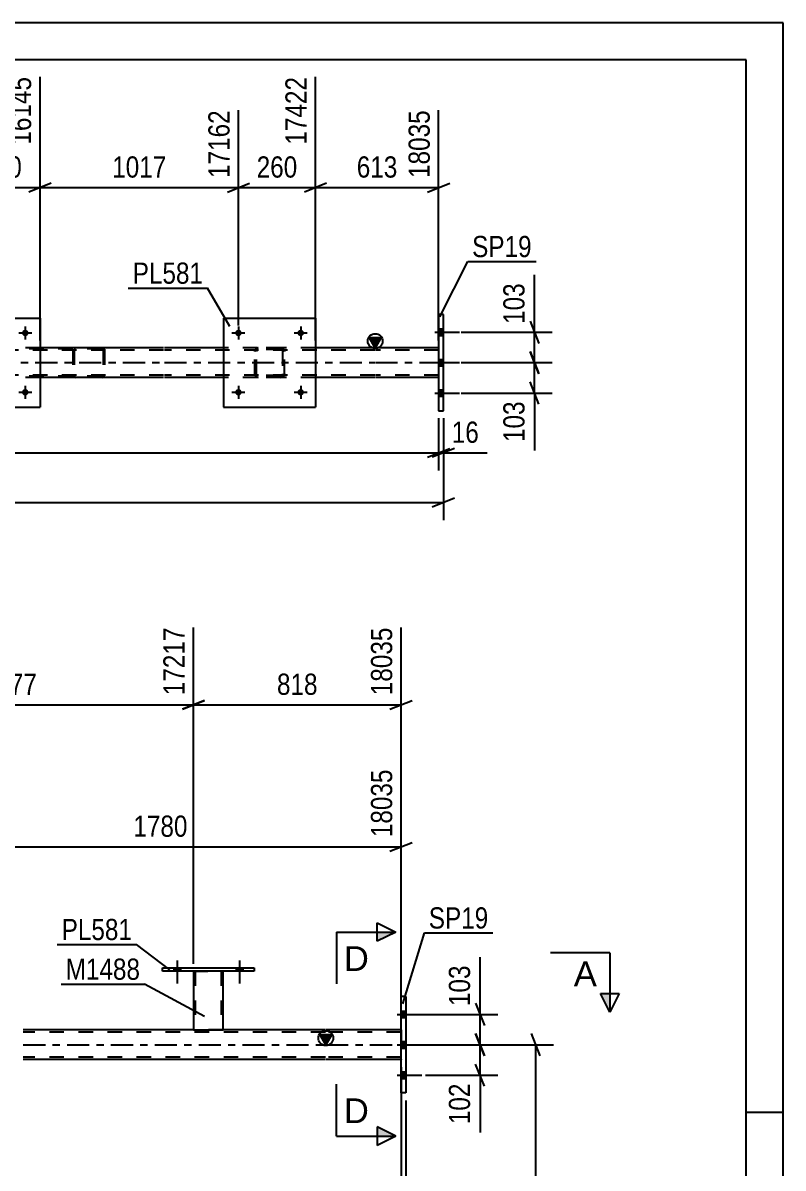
# Model space of a CAD drawing. Header units: millimetres. Extents: x 0 to 841, y 0 to 594.
# Drawn here: x 738.4 to 841, y 439.5 to 594 of the extents above; entities that cross this region are included whole.
import ezdxf

# ---------------------------------------------------------------- set-up
doc = ezdxf.new("R2010")
doc.units = ezdxf.units.MM
doc.linetypes.add('DXK_LINE_DOT2', pattern=[3.9198, 1.9599, -1.9599])
doc.linetypes.add('DXK_LINE_DOT3', pattern=[5.9187, 2.979, -0.9799, 0.9799, -0.9799])
doc.styles.add('Arial', font='ARIAL.TTF', dxfattribs={"height": 0.2})
doc.styles.add('Arial Narrow', font='ARIALN.TTF', dxfattribs={"height": 0.2})

# ---------------------------------------------------------------- blocks, each defined once
blk = doc.blocks.new('Unknown-814553119-1135')
at = {"color": 5, "linetype": 'Continuous'}
for p, q in [((841, 594), (0, 594)), ((841, 0), (841, 594)), ((836, 589), (5, 589)), ((836, 5), (836, 589)), ((841, 447), (836, 447))]:
    blk.add_line(p, q, dxfattribs=at)
blk = doc.blocks.new('Part-814553119-2887 - 2837')
at = {"linetype": 'Continuous'}
blk.add_hatch(color=2, dxfattribs=at).paths.add_polyline_path([(785.95, 550.17), (785.15, 551.57), (786.75, 551.57)])
at = {"color": 2, "linetype": 'Continuous'}
for p, q in [((785.95, 550.17), (785.15, 551.57)), ((785.15, 551.57), (786.75, 551.57)), ((786.75, 551.57), (785.95, 550.17)), ((757.39, 550.17), (740.71, 550.17)), ((765.49, 550.17), (757.49, 550.17)), ((785.89, 550.17), (777.89, 550.17)), ((794.51, 550.17), (785.99, 550.17)), ((757.39, 546.17), (740.71, 546.17)), ((765.49, 546.17), (757.49, 546.17)), ((785.89, 546.17), (777.89, 546.17)), ((794.51, 546.17), (785.99, 546.17))]:
    blk.add_line(p, q, dxfattribs=at)
at = {"color": 7, "linetype": 'DXK_LINE_DOT2'}
for p, q in [((740.71, 550.17), (728.31, 550.17)), ((777.89, 550.17), (765.49, 550.17)), ((794.51, 550.17), (794.51, 546.17)), ((757.39, 549.85), (94.93, 549.85)), ((785.89, 549.85), (757.49, 549.85)), ((794.51, 549.85), (785.99, 549.85)), ((757.39, 546.49), (94.93, 546.49)), ((740.71, 546.17), (728.31, 546.17)), ((785.89, 546.49), (757.49, 546.49)), ((777.89, 546.17), (765.49, 546.17)), ((794.51, 546.49), (785.99, 546.49))]:
    blk.add_line(p, q, dxfattribs=at)
at = {"color": 7, "linetype": 'DXK_LINE_DOT3'}
for p, q in [((94.93, 548.17), (757.39, 548.17)), ((757.49, 548.17), (785.89, 548.17)), ((785.99, 548.17), (794.51, 548.17))]:
    blk.add_line(p, q, dxfattribs=at)
at = {"color": 2, "linetype": 'Continuous'}
blk.add_circle((785.95, 551.07), 1, dxfattribs=at)
blk = doc.blocks.new('Bolt-814553119-2890 - 2837')
at = {"linetype": 'Continuous'}
for points in [[(795.15, 551.83), (795.15, 552.71), (794.51, 552.71), (794.51, 551.83)], [(795.15, 551.83), (795.15, 552.71), (794.51, 552.71), (794.51, 551.83)], [(795.15, 551.83), (795.15, 552.71), (794.51, 552.71), (794.51, 551.83)], [(795.15, 547.73), (795.15, 548.61), (794.51, 548.61), (794.51, 547.73)], [(795.15, 547.73), (795.15, 548.61), (794.51, 548.61), (794.51, 547.73)], [(795.15, 543.63), (795.15, 544.51), (794.51, 544.51), (794.51, 543.63)], [(795.15, 543.63), (795.15, 544.51), (794.51, 544.51), (794.51, 543.63)], [(795.15, 543.63), (795.15, 544.51), (794.51, 544.51), (794.51, 543.63)]]:
    blk.add_hatch(color=1, dxfattribs=at).paths.add_polyline_path(points)
at = {"color": 1, "linetype": 'Continuous'}
for p, q in [((793.99, 552.27), (797.31, 552.27)), ((793.99, 552.27), (797.31, 552.27)), ((793.99, 552.27), (797.31, 552.27)), ((794.51, 552.71), (795.15, 552.71)), ((794.51, 552.71), (795.15, 552.71)), ((794.51, 552.71), (795.15, 552.71)), ((794.51, 551.83), (795.15, 551.83)), ((794.51, 551.83), (795.15, 551.83)), ((794.51, 551.83), (795.15, 551.83)), ((794.51, 548.61), (795.15, 548.61)), ((794.51, 548.61), (795.15, 548.61)), ((793.99, 548.17), (797.31, 548.17)), ((793.99, 548.17), (797.31, 548.17)), ((794.51, 547.73), (795.15, 547.73)), ((794.51, 547.73), (795.15, 547.73)), ((793.99, 544.07), (797.31, 544.07)), ((793.99, 544.07), (797.31, 544.07)), ((793.99, 544.07), (797.31, 544.07)), ((794.51, 544.51), (795.15, 544.51)), ((794.51, 544.51), (795.15, 544.51)), ((794.51, 544.51), (795.15, 544.51)), ((794.51, 543.63), (795.15, 543.63)), ((794.51, 543.63), (795.15, 543.63)), ((794.51, 543.63), (795.15, 543.63))]:
    blk.add_line(p, q, dxfattribs=at)
blk = doc.blocks.new('Part-814553119-2973 - 2837')
at = {"color": 7, "linetype": 'DXK_LINE_DOT2'}
for p, q in [((769.99, 550.13), (770.17, 550.17)), ((770.17, 550.17), (769.99, 550.13)), ((773.21, 550.17), (770.17, 550.17)), ((773.21, 550.17), (773.4, 550.13)), ((773.4, 550.13), (773.21, 550.17)), ((769.69, 549.69), (769.73, 549.87)), ((769.73, 549.87), (769.69, 549.69)), ((769.69, 546.65), (769.69, 549.69)), ((769.93, 549.69), (769.95, 549.78)), ((769.93, 546.65), (769.93, 549.69)), ((769.95, 549.78), (770, 549.86)), ((770, 549.86), (770.08, 549.91)), ((770.08, 549.91), (770.17, 549.93)), ((773.21, 549.93), (770.17, 549.93)), ((773.21, 549.93), (773.3, 549.91)), ((773.3, 549.91), (773.38, 549.86)), ((773.38, 549.86), (773.43, 549.78)), ((773.43, 549.78), (773.45, 549.69)), ((773.45, 549.69), (773.45, 546.65)), ((773.66, 549.87), (773.69, 549.69)), ((773.69, 549.69), (773.66, 549.87)), ((773.69, 546.65), (773.69, 549.69)), ((769.73, 546.46), (769.69, 546.65)), ((769.69, 546.65), (769.73, 546.46)), ((769.95, 546.55), (769.93, 546.65)), ((770, 546.48), (769.95, 546.55)), ((770.17, 546.17), (769.99, 546.2)), ((769.99, 546.2), (770.17, 546.17)), ((770.08, 546.42), (770, 546.48)), ((770.17, 546.41), (770.08, 546.42)), ((773.21, 546.41), (770.17, 546.41)), ((773.21, 546.17), (770.17, 546.17)), ((773.3, 546.42), (773.21, 546.41)), ((773.4, 546.2), (773.21, 546.17)), ((773.21, 546.17), (773.4, 546.2)), ((773.38, 546.48), (773.3, 546.42)), ((773.43, 546.55), (773.38, 546.48)), ((773.45, 546.65), (773.43, 546.55)), ((773.69, 546.65), (773.66, 546.46)), ((773.66, 546.46), (773.69, 546.65))]:
    blk.add_line(p, q, dxfattribs=at)
at = {"color": 7, "linetype": 'DXK_LINE_DOT3'}
blk.add_line((771.69, 548.17), (771.69, 548.17), dxfattribs=at)
at = {"color": 7, "linetype": 'DXK_LINE_DOT2'}
for centre, start, end in [((770.17, 549.69), 112.5, 157.5), ((770.17, 549.69), 112.5, 157.5), ((773.21, 549.69), 22.5, 67.5), ((773.21, 549.69), 22.5, 67.5), ((770.17, 546.65), 202.5, 247.5), ((770.17, 546.65), 202.5, 247.5), ((773.21, 546.65), 292.5, 337.5), ((773.21, 546.65), 292.5, 337.5)]:
    blk.add_arc(centre, 0.48, start, end, dxfattribs=at)
blk = doc.blocks.new('Part-814553119-2978 - 2837')
at = {"color": 2, "linetype": 'Continuous'}
for p, q in [((728.31, 554.17), (728.31, 542.17)), ((728.31, 554.17), (740.71, 554.17)), ((740.71, 554.17), (740.71, 542.17)), ((728.31, 542.17), (740.71, 542.17))]:
    blk.add_line(p, q, dxfattribs=at)
blk = doc.blocks.new('Bolt-814553119-2919 - 2837')
at = {"linetype": 'Continuous'}
for points in [[(767.93, 552.17, -1), (767.05, 552.17, -1)], [(776.33, 552.17, -1), (775.45, 552.17, -1)]]:
    blk.add_hatch(color=1, dxfattribs=at).paths.add_polyline_path(points)
at = {"color": 1, "linetype": 'Continuous'}
for p, q in [((766.61, 552.17), (768.37, 552.17)), ((767.49, 553.05), (767.49, 551.29)), ((775.01, 552.17), (776.77, 552.17)), ((775.89, 553.05), (775.89, 551.29))]:
    blk.add_line(p, q, dxfattribs=at)
blk = doc.blocks.new('Bolt-814553119-2920 - 2837')
at = {"linetype": 'Continuous'}
for points in [[(767.93, 544.17, -1), (767.05, 544.17, -1)], [(776.33, 544.17, -1), (775.45, 544.17, -1)]]:
    blk.add_hatch(color=1, dxfattribs=at).paths.add_polyline_path(points)
at = {"color": 1, "linetype": 'Continuous'}
for p, q in [((766.61, 544.17), (768.37, 544.17)), ((767.49, 545.05), (767.49, 543.29)), ((775.01, 544.17), (776.77, 544.17)), ((775.89, 545.05), (775.89, 543.29))]:
    blk.add_line(p, q, dxfattribs=at)
blk = doc.blocks.new('Bolt-814553119-2921 - 2837')
at = {"linetype": 'Continuous'}
for points in [[(730.75, 552.17, -1), (729.87, 552.17, -1)], [(739.15, 552.17, -1), (738.27, 552.17, -1)]]:
    blk.add_hatch(color=1, dxfattribs=at).paths.add_polyline_path(points)
at = {"color": 1, "linetype": 'Continuous'}
for p, q in [((729.43, 552.17), (731.19, 552.17)), ((730.31, 553.05), (730.31, 551.29)), ((737.83, 552.17), (739.59, 552.17)), ((738.71, 553.05), (738.71, 551.29))]:
    blk.add_line(p, q, dxfattribs=at)
blk = doc.blocks.new('Bolt-814553119-2922 - 2837')
at = {"linetype": 'Continuous'}
for points in [[(730.75, 544.17, -1), (729.87, 544.17, -1)], [(739.15, 544.17, -1), (738.27, 544.17, -1)]]:
    blk.add_hatch(color=1, dxfattribs=at).paths.add_polyline_path(points)
at = {"color": 1, "linetype": 'Continuous'}
for p, q in [((729.43, 544.17), (731.19, 544.17)), ((730.31, 545.05), (730.31, 543.29)), ((737.83, 544.17), (739.59, 544.17)), ((738.71, 545.05), (738.71, 543.29))]:
    blk.add_line(p, q, dxfattribs=at)
blk = doc.blocks.new('Part-814553119-2972 - 2837')
at = {"color": 2, "linetype": 'Continuous'}
for p, q in [((765.49, 554.17), (765.49, 542.17)), ((765.49, 554.17), (777.89, 554.17)), ((777.89, 554.17), (777.89, 542.17)), ((765.49, 542.17), (777.89, 542.17))]:
    blk.add_line(p, q, dxfattribs=at)
blk = doc.blocks.new('Part-814553119-3042 - 2837')
at = {"color": 7, "linetype": 'DXK_LINE_DOT2'}
for p, q in [((749.05, 550.17), (733.72, 550.17)), ((745.48, 550.17), (745.35, 550.14)), ((749.18, 550.14), (749.05, 550.17)), ((749.05, 550.01), (733.72, 550.01)), ((745.16, 549.97), (745.14, 549.85)), ((745.14, 549.85), (745.14, 546.49)), ((745.31, 549.85), (745.32, 549.91)), ((745.31, 549.85), (745.31, 546.49)), ((745.32, 549.91), (745.36, 549.96)), ((745.36, 549.96), (745.39, 549.98)), ((745.39, 549.98), (745.41, 549.99)), ((745.41, 549.99), (745.48, 550.01)), ((749.05, 550.01), (749.12, 549.99)), ((749.12, 549.99), (749.17, 549.96)), ((749.17, 549.96), (749.21, 549.91)), ((749.21, 549.91), (749.22, 549.85)), ((749.22, 549.85), (749.22, 546.49)), ((749.39, 549.85), (749.37, 549.97)), ((749.39, 549.85), (749.39, 546.49)), ((749.05, 546.33), (733.72, 546.33)), ((749.05, 546.17), (733.72, 546.17)), ((745.14, 546.49), (745.16, 546.36)), ((745.32, 546.43), (745.31, 546.49)), ((745.36, 546.37), (745.32, 546.43)), ((745.35, 546.19), (745.48, 546.17)), ((745.36, 546.37), (745.39, 546.35)), ((745.39, 546.35), (745.41, 546.34)), ((745.41, 546.34), (745.48, 546.33)), ((749.12, 546.34), (749.05, 546.33)), ((749.05, 546.17), (749.18, 546.19)), ((749.17, 546.37), (749.12, 546.34)), ((749.21, 546.43), (749.17, 546.37)), ((749.22, 546.49), (749.21, 546.43)), ((749.37, 546.36), (749.39, 546.49))]:
    blk.add_line(p, q, dxfattribs=at)
for centre, start, end in [((749.07, 549.83), 24.32, 69.2417), ((745.46, 546.5), 204.32, 249.2417), ((749.07, 546.5), 290.7583, 335.68)]:
    blk.add_arc(centre, 0.331, start, end, dxfattribs=at)
blk = doc.blocks.new('Part-814553119-3060 - 2837')
at = {"color": 2, "linetype": 'Continuous'}
for p, q in [((795.15, 554.67), (794.51, 554.67)), ((794.51, 554.67), (794.51, 541.67)), ((795.15, 541.67), (795.15, 554.67)), ((794.51, 541.67), (795.15, 541.67))]:
    blk.add_line(p, q, dxfattribs=at)
blk = doc.blocks.new('Bolt-814553119-3770 - 3729')
at = {"linetype": 'Continuous'}
for points in [[(758.78, 466.05), (759.66, 466.05), (759.66, 466.53), (758.78, 466.53)], [(767.18, 466.05), (768.06, 466.05), (768.06, 466.53), (767.18, 466.53)]]:
    blk.add_hatch(color=1, dxfattribs=at).paths.add_polyline_path(points)
at = {"color": 1, "linetype": 'Continuous'}
for p, q in [((759.22, 467.53), (759.22, 464.41)), ((767.62, 467.53), (767.62, 464.41)), ((758.78, 466.53), (758.78, 466.05)), ((759.66, 466.53), (759.66, 466.05)), ((767.18, 466.53), (767.18, 466.05)), ((768.06, 466.53), (768.06, 466.05))]:
    blk.add_line(p, q, dxfattribs=at)
blk = doc.blocks.new('Bolt-814553119-3771 - 3729')
at = {"linetype": 'Continuous'}
for points in [[(758.78, 466.05), (759.66, 466.05), (759.66, 466.53), (758.78, 466.53)], [(767.18, 466.05), (768.06, 466.05), (768.06, 466.53), (767.18, 466.53)]]:
    blk.add_hatch(color=1, dxfattribs=at).paths.add_polyline_path(points)
at = {"color": 1, "linetype": 'Continuous'}
for p, q in [((759.22, 467.53), (759.22, 464.41)), ((767.62, 467.53), (767.62, 464.41)), ((758.78, 466.53), (758.78, 466.05)), ((759.66, 466.53), (759.66, 466.05)), ((767.18, 466.53), (767.18, 466.05)), ((768.06, 466.53), (768.06, 466.05))]:
    blk.add_line(p, q, dxfattribs=at)
blk = doc.blocks.new('Part-814553119-3789 - 3729')
at = {"color": 2, "linetype": 'Continuous'}
for p, q in [((761.42, 466.05), (761.42, 458.14)), ((765.42, 458.14), (765.42, 466.05)), ((761.42, 458.14), (765.42, 458.14))]:
    blk.add_line(p, q, dxfattribs=at)
at = {"color": 7, "linetype": 'DXK_LINE_DOT2'}
for p, q in [((761.42, 466.05), (765.42, 466.05)), ((761.42, 466.05), (761.42, 466.05)), ((761.42, 466.05), (761.42, 466.05)), ((761.66, 466.05), (761.66, 458.14)), ((765.18, 466.05), (765.18, 458.14)), ((765.42, 466.05), (765.42, 466.05)), ((765.42, 466.05), (765.42, 466.05)), ((765.12, 458.14), (765.16, 458.14)), ((765.12, 458.14), (765.16, 458.14)), ((765.16, 458.14), (765.18, 458.14)), ((765.16, 458.14), (765.18, 458.14))]:
    blk.add_line(p, q, dxfattribs=at)
blk = doc.blocks.new('Part-814553119-3794 - 3729')
at = {"color": 2, "linetype": 'Continuous'}
for p, q in [((757.22, 466.53), (769.62, 466.53)), ((757.22, 466.05), (757.22, 466.53)), ((769.62, 466.05), (757.22, 466.05)), ((769.62, 466.53), (769.62, 466.05))]:
    blk.add_line(p, q, dxfattribs=at)
blk = doc.blocks.new('Bolt-814553119-3955 - 3729')
at = {"linetype": 'Continuous'}
for points in [[(790.08, 459.8), (790.08, 460.68), (789.44, 460.68), (789.44, 459.8)], [(790.08, 459.8), (790.08, 460.68), (789.44, 460.68), (789.44, 459.8)], [(790.08, 459.8), (790.08, 460.68), (789.44, 460.68), (789.44, 459.8)], [(790.08, 455.7), (790.08, 456.58), (789.44, 456.58), (789.44, 455.7)], [(790.08, 455.7), (790.08, 456.58), (789.44, 456.58), (789.44, 455.7)], [(790.08, 451.6), (790.08, 452.48), (789.44, 452.48), (789.44, 451.6)], [(790.08, 451.6), (790.08, 452.48), (789.44, 452.48), (789.44, 451.6)], [(790.08, 451.6), (790.08, 452.48), (789.44, 452.48), (789.44, 451.6)]]:
    blk.add_hatch(color=1, dxfattribs=at).paths.add_polyline_path(points)
at = {"color": 1, "linetype": 'Continuous'}
for p, q in [((789.44, 460.68), (790.08, 460.68)), ((789.44, 460.68), (790.08, 460.68)), ((789.44, 460.68), (790.08, 460.68)), ((788.92, 460.24), (792.24, 460.24)), ((788.92, 460.24), (792.24, 460.24)), ((788.92, 460.24), (792.24, 460.24)), ((789.44, 459.8), (790.08, 459.8)), ((789.44, 459.8), (790.08, 459.8)), ((789.44, 459.8), (790.08, 459.8)), ((788.92, 456.14), (792.24, 456.14)), ((788.92, 456.14), (792.24, 456.14)), ((789.44, 456.58), (790.08, 456.58)), ((789.44, 456.58), (790.08, 456.58)), ((789.44, 455.7), (790.08, 455.7)), ((789.44, 455.7), (790.08, 455.7)), ((788.92, 452.04), (792.24, 452.04)), ((788.92, 452.04), (792.24, 452.04)), ((788.92, 452.04), (792.24, 452.04)), ((789.44, 452.48), (790.08, 452.48)), ((789.44, 452.48), (790.08, 452.48)), ((789.44, 452.48), (790.08, 452.48)), ((789.44, 451.6), (790.08, 451.6)), ((789.44, 451.6), (790.08, 451.6)), ((789.44, 451.6), (790.08, 451.6))]:
    blk.add_line(p, q, dxfattribs=at)
blk = doc.blocks.new('Part-814553119-3985 - 3729')
at = {"color": 2, "linetype": 'Continuous'}
for p, q in [((790.08, 462.64), (789.44, 462.64)), ((789.44, 449.64), (789.44, 462.64)), ((790.08, 462.64), (790.08, 449.64)), ((790.08, 449.64), (789.44, 449.64))]:
    blk.add_line(p, q, dxfattribs=at)
blk = doc.blocks.new('Part-814553119-4048 - 3729')
at = {"linetype": 'Continuous'}
blk.add_hatch(color=2, dxfattribs=at).paths.add_polyline_path([(779.28, 456.14), (778.48, 457.54), (780.08, 457.54)])
at = {"color": 2, "linetype": 'Continuous'}
for p, q in [((761.42, 458.14), (738.45, 458.14)), ((779.22, 458.14), (765.42, 458.14)), ((779.28, 456.14), (778.48, 457.54)), ((778.48, 457.54), (780.08, 457.54)), ((780.08, 457.54), (779.28, 456.14)), ((789.44, 458.14), (779.32, 458.14)), ((779.22, 454.14), (738.45, 454.14)), ((789.44, 454.14), (779.32, 454.14))]:
    blk.add_line(p, q, dxfattribs=at)
at = {"color": 7, "linetype": 'DXK_LINE_DOT2'}
for p, q in [((779.22, 457.82), (738.45, 457.82)), ((765.42, 458.14), (761.42, 458.14)), ((789.44, 457.82), (779.32, 457.82)), ((789.44, 458.14), (789.44, 454.14)), ((779.22, 454.46), (738.45, 454.46)), ((789.44, 454.46), (779.32, 454.46))]:
    blk.add_line(p, q, dxfattribs=at)
at = {"color": 7, "linetype": 'DXK_LINE_DOT3'}
for p, q in [((738.45, 456.14), (779.22, 456.14)), ((779.32, 456.14), (789.44, 456.14))]:
    blk.add_line(p, q, dxfattribs=at)
at = {"color": 2, "linetype": 'Continuous'}
blk.add_circle((779.28, 457.04), 1, dxfattribs=at)
blk = doc.blocks.new('StraightDimension-814553119-3559 - 2837')
at = {"color": 7, "linetype": 'Continuous'}
for p, q in [((740.71, 551.17), (740.71, 586.72)), ((730.31, 553.17), (730.31, 582.22)), ((728.81, 571.18), (731.81, 572.38)), ((730.31, 571.78), (740.71, 571.78)), ((742.21, 572.38), (739.21, 571.18))]:
    blk.add_line(p, q, dxfattribs=at)
at = {"color": 0}
blk.add_wipeout([(738.85, 572.53), (738.85, 576.73), (732.17, 576.73), (732.17, 572.53)], dxfattribs=at)
at = {"color": 3, "style": 'Arial Narrow'}
blk.add_text('260', height=2.863, dxfattribs=at).set_placement((732.77, 573.13))
at = {"color": 0, "linetype": 'Continuous'}
blk.add_wipeout([(740.11, 587.32), (735.91, 587.32), (735.91, 576.98), (740.11, 576.98)], dxfattribs=at)
at = {"color": 3, "linetype": 'Continuous', "style": 'Arial Narrow'}
blk.add_text('16145', height=2.863, rotation=90.0002, dxfattribs=at).set_placement((739.51, 577.58))
blk = doc.blocks.new('StraightDimension-814553119-3579 - 2837')
at = {"color": 7, "linetype": 'Continuous'}
for p, q in [((740.71, 551.17), (740.71, 586.72)), ((767.49, 553.17), (767.49, 582.22)), ((742.21, 572.38), (739.21, 571.18)), ((740.71, 571.78), (767.49, 571.78)), ((765.99, 571.18), (768.99, 572.38))]:
    blk.add_line(p, q, dxfattribs=at)
at = {"color": 0, "linetype": 'Continuous'}
blk.add_wipeout([(766.89, 582.82), (762.69, 582.82), (762.69, 572.48), (766.89, 572.48)], dxfattribs=at)
at = {"color": 0}
blk.add_wipeout([(758.36, 572.53), (758.36, 576.73), (749.85, 576.73), (749.85, 572.53)], dxfattribs=at)
at = {"color": 3, "linetype": 'Continuous', "style": 'Arial Narrow'}
blk.add_text('17162', height=2.863, rotation=90.0002, dxfattribs=at).set_placement((766.29, 573.08))
at = {"color": 3, "style": 'Arial Narrow'}
blk.add_text('1017', height=2.863, dxfattribs=at).set_placement((750.45, 573.13))
blk = doc.blocks.new('StraightDimension-814553119-3599 - 2837')
at = {"color": 7, "linetype": 'Continuous'}
for p, q in [((777.89, 551.17), (777.89, 586.72)), ((767.49, 553.17), (767.49, 582.22)), ((765.99, 571.18), (768.99, 572.38)), ((767.49, 571.78), (777.89, 571.78)), ((779.39, 572.38), (776.39, 571.18))]:
    blk.add_line(p, q, dxfattribs=at)
at = {"color": 0}
blk.add_wipeout([(776.03, 572.53), (776.03, 576.73), (769.35, 576.73), (769.35, 572.53)], dxfattribs=at)
at = {"color": 3, "style": 'Arial Narrow'}
blk.add_text('260', height=2.863, dxfattribs=at).set_placement((769.95, 573.13))
at = {"color": 0, "linetype": 'Continuous'}
blk.add_wipeout([(777.29, 587.32), (773.09, 587.32), (773.09, 576.98), (777.29, 576.98)], dxfattribs=at)
at = {"color": 3, "linetype": 'Continuous', "style": 'Arial Narrow'}
blk.add_text('17422', height=2.863, rotation=90.0002, dxfattribs=at).set_placement((776.69, 577.58))
blk = doc.blocks.new('StraightDimension-814553119-3615 - 2837')
at = {"color": 7, "linetype": 'Continuous'}
for p, q in [((777.89, 551.17), (777.89, 586.72)), ((794.51, 551.17), (794.51, 582.22)), ((779.39, 572.38), (776.39, 571.18)), ((777.89, 571.78), (794.51, 571.78)), ((793.01, 571.18), (796.01, 572.38))]:
    blk.add_line(p, q, dxfattribs=at)
at = {"color": 0}
blk.add_wipeout([(789.54, 572.53), (789.54, 576.73), (782.86, 576.73), (782.86, 572.53)], dxfattribs=at)
at = {"color": 3, "style": 'Arial Narrow'}
blk.add_text('613', height=2.863, dxfattribs=at).set_placement((783.46, 573.13))
at = {"color": 0, "linetype": 'Continuous'}
blk.add_wipeout([(793.91, 582.82), (789.71, 582.82), (789.71, 572.48), (793.91, 572.48)], dxfattribs=at)
at = {"color": 3, "linetype": 'Continuous', "style": 'Arial Narrow'}
blk.add_text('18035', height=2.863, rotation=90.0002, dxfattribs=at).set_placement((793.31, 573.08))
blk = doc.blocks.new('StraightDimension-814553119-3627 - 2837')
at = {"color": 7, "linetype": 'Continuous'}
for p, q in [((795.15, 540.67), (795.15, 526.92)), ((94.29, 529.32), (795.15, 529.32)), ((793.65, 528.72), (796.65, 529.92))]:
    blk.add_line(p, q, dxfattribs=at)
blk = doc.blocks.new('StraightDimension-814553119-3648 - 2837')
at = {"color": 7, "linetype": 'Continuous'}
for p, q in [((794.51, 540.67), (794.51, 533.6)), ((793.01, 535.4), (796.01, 536.6)), ((94.93, 536), (794.51, 536))]:
    blk.add_line(p, q, dxfattribs=at)
blk = doc.blocks.new('StraightDimension-814553119-3658 - 2837')
at = {"color": 7, "linetype": 'Continuous'}
for p, q in [((794.51, 540.67), (794.51, 533.6)), ((795.15, 540.67), (795.15, 533.6)), ((793.01, 535.4), (796.01, 536.6)), ((796.65, 536.6), (793.65, 535.4)), ((794.51, 536), (795.15, 536))]:
    blk.add_line(p, q, dxfattribs=at)
at = {"color": 0}
blk.add_wipeout([(800.53, 536.75), (800.53, 540.95), (795.68, 540.95), (795.68, 536.75)], dxfattribs=at)
at = {"color": 7, "linetype": 'Continuous'}
blk.add_line((795.15, 536), (801.06, 536), dxfattribs=at)
blk.add_line((795.15, 536), (801.06, 536), dxfattribs=at)
at = {"color": 3, "style": 'Arial Narrow'}
blk.add_text('16', height=2.863, dxfattribs=at).set_placement((796.28, 537.35))
blk = doc.blocks.new('StraightDimension-814553119-3669 - 2837')
at = {"color": 7, "linetype": 'Continuous'}
for p, q in [((806.85, 549.67), (808.05, 546.67)), ((797.55, 548.17), (809.85, 548.17)), ((807.45, 544.07), (807.45, 548.17)), ((808.05, 542.57), (806.85, 545.57)), ((797.55, 544.07), (809.85, 544.07))]:
    blk.add_line(p, q, dxfattribs=at)
at = {"color": 0}
blk.add_wipeout([(806.7, 543.54), (802.5, 543.54), (802.5, 536.86), (806.7, 536.86)], dxfattribs=at)
at = {"color": 7, "linetype": 'Continuous'}
blk.add_line((807.45, 544.07), (807.45, 536.33), dxfattribs=at)
blk.add_line((807.45, 544.07), (807.45, 536.33), dxfattribs=at)
at = {"color": 3, "style": 'Arial Narrow'}
blk.add_text('103', height=2.863, rotation=90.0002, dxfattribs=at).set_placement((806.1, 537.46))
blk = doc.blocks.new('StraightDimension-814553119-3679 - 2837')
at = {"color": 7, "linetype": 'Continuous'}
for p, q in [((806.85, 553.77), (808.05, 550.77)), ((797.55, 552.27), (809.85, 552.27)), ((807.45, 548.17), (807.45, 552.27)), ((808.05, 546.67), (806.85, 549.67)), ((797.55, 548.17), (809.85, 548.17))]:
    blk.add_line(p, q, dxfattribs=at)
at = {"color": 0}
blk.add_wipeout([(806.7, 559.48), (802.5, 559.48), (802.5, 552.79), (806.7, 552.79)], dxfattribs=at)
at = {"color": 7, "linetype": 'Continuous'}
blk.add_line((807.45, 552.27), (807.45, 560), dxfattribs=at)
blk.add_line((807.45, 552.27), (807.45, 560), dxfattribs=at)
at = {"color": 3, "style": 'Arial Narrow'}
blk.add_text('103', height=2.863, rotation=90.0002, dxfattribs=at).set_placement((806.1, 553.39))
blk = doc.blocks.new('StraightDimension-814553119-10284 - 3729')
at = {"color": 7, "linetype": 'Continuous'}
for p, q in [((799.5, 457.64), (800.7, 454.64)), ((791.58, 456.14), (802.5, 456.14)), ((800.1, 452.04), (800.1, 456.14)), ((800.7, 450.54), (799.5, 453.54)), ((792.74, 452.04), (802.5, 452.04))]:
    blk.add_line(p, q, dxfattribs=at)
at = {"color": 0}
blk.add_wipeout([(799.35, 451.51), (795.15, 451.51), (795.15, 444.83), (799.35, 444.83)], dxfattribs=at)
at = {"color": 7, "linetype": 'Continuous'}
blk.add_line((800.1, 452.04), (800.1, 444.3), dxfattribs=at)
blk.add_line((800.1, 452.04), (800.1, 444.3), dxfattribs=at)
at = {"color": 3, "style": 'Arial Narrow'}
blk.add_text('102', height=2.863, rotation=90.0002, dxfattribs=at).set_placement((798.75, 445.43))
blk = doc.blocks.new('StraightDimension-814553119-4435 - 3729')
at = {"color": 7, "linetype": 'Continuous'}
for p, q in [((724.49, 455.14), (724.49, 493.3)), ((789.44, 463.64), (789.44, 493.3)), ((725.99, 483.45), (722.99, 482.25)), ((724.49, 482.85), (789.44, 482.85)), ((787.94, 482.25), (790.94, 483.45))]:
    blk.add_line(p, q, dxfattribs=at)
at = {"color": 0, "linetype": 'Continuous'}
blk.add_wipeout([(788.84, 493.9), (784.64, 493.9), (784.64, 483.55), (788.84, 483.55)], dxfattribs=at)
at = {"color": 0}
blk.add_wipeout([(761.22, 483.6), (761.22, 487.8), (752.71, 487.8), (752.71, 483.6)], dxfattribs=at)
at = {"color": 3, "linetype": 'Continuous', "style": 'Arial Narrow'}
blk.add_text('18035', height=2.863, rotation=90.0002, dxfattribs=at).set_placement((788.24, 484.15))
at = {"color": 3, "style": 'Arial Narrow'}
blk.add_text('1780', height=2.863, dxfattribs=at).set_placement((753.31, 484.2))
blk = doc.blocks.new('StraightDimension-814553119-4482 - 3729')
at = {"color": 7, "linetype": 'Continuous'}
blk.add_line((790.08, 448.64), (790.08, 290), dxfattribs=at)
blk = doc.blocks.new('StraightDimension-814553119-4807 - 3729')
at = {"color": 7, "linetype": 'Continuous'}
for p, q in [((808.23, 454.64), (807.03, 457.64)), ((791.08, 456.14), (810.03, 456.14)), ((807.63, 330.28), (807.63, 456.14)), ((807.03, 331.78), (808.23, 328.78)), ((750.21, 330.28), (810.03, 330.28))]:
    blk.add_line(p, q, dxfattribs=at)
at = {"color": 0}
blk.add_wipeout([(806.88, 397.46), (802.68, 397.46), (802.68, 388.95), (806.88, 388.95)], dxfattribs=at)
at = {"color": 3, "style": 'Arial Narrow'}
blk.add_text('3147', height=2.863, rotation=90.0002, dxfattribs=at).set_placement((806.28, 389.55))
blk = doc.blocks.new('StraightDimension-814553119-4817 - 3729')
at = {"color": 7, "linetype": 'Continuous'}
for p, q in [((789.44, 453.14), (789.44, 389.31)), ((748.57, 333.92), (748.57, 394.56)), ((750.07, 392.31), (747.07, 391.11)), ((748.57, 391.71), (789.44, 391.71)), ((787.94, 391.11), (790.94, 392.31))]:
    blk.add_line(p, q, dxfattribs=at)
at = {"color": 0}
blk.add_wipeout([(773.26, 392.46), (773.26, 396.66), (764.75, 396.66), (764.75, 392.46)], dxfattribs=at)
at = {"color": 3, "style": 'Arial Narrow'}
blk.add_text('1139', height=2.863, dxfattribs=at).set_placement((765.35, 393.06))
blk = doc.blocks.new('StraightDimension-814553119-4910 - 3729')
at = {"color": 7, "linetype": 'Continuous'}
for p, q in [((761.42, 467.05), (761.42, 512.44)), ((789.44, 459.14), (789.44, 512.44)), ((762.92, 502.6), (759.92, 501.4)), ((787.94, 501.4), (790.94, 502.6)), ((761.42, 502), (789.44, 502))]:
    blk.add_line(p, q, dxfattribs=at)
at = {"color": 0, "linetype": 'Continuous'}
blk.add_wipeout([(788.84, 513.04), (784.64, 513.04), (784.64, 502.7), (788.84, 502.7)], dxfattribs=at)
at = {"color": 0}
blk.add_wipeout([(778.77, 502.75), (778.77, 506.95), (772.09, 506.95), (772.09, 502.75)], dxfattribs=at)
at = {"color": 3, "linetype": 'Continuous', "style": 'Arial Narrow'}
blk.add_text('18035', height=2.863, rotation=90.0002, dxfattribs=at).set_placement((788.24, 503.3))
at = {"color": 3, "style": 'Arial Narrow'}
blk.add_text('818', height=2.863, dxfattribs=at).set_placement((772.69, 503.35))
blk = doc.blocks.new('StraightDimension-814553119-4920 - 3729')
at = {"color": 7, "linetype": 'Continuous'}
for p, q in [((711.87, 467.05), (711.87, 512.44)), ((761.42, 467.05), (761.42, 512.44)), ((713.37, 502.6), (710.37, 501.4)), ((759.92, 501.4), (762.92, 502.6)), ((711.87, 502), (761.42, 502))]:
    blk.add_line(p, q, dxfattribs=at)
at = {"color": 0, "linetype": 'Continuous'}
blk.add_wipeout([(760.82, 513.04), (756.62, 513.04), (756.62, 502.7), (760.82, 502.7)], dxfattribs=at)
at = {"color": 0}
blk.add_wipeout([(740.9, 502.75), (740.9, 506.95), (732.39, 506.95), (732.39, 502.75)], dxfattribs=at)
at = {"color": 3, "linetype": 'Continuous', "style": 'Arial Narrow'}
blk.add_text('17217', height=2.863, rotation=90.0002, dxfattribs=at).set_placement((760.22, 503.3))
at = {"color": 3, "style": 'Arial Narrow'}
blk.add_text('1277', height=2.863, dxfattribs=at).set_placement((732.99, 503.35))
blk = doc.blocks.new('StraightDimension-814553119-10283 - 3729')
at = {"color": 7, "linetype": 'Continuous'}
for p, q in [((799.5, 461.74), (800.7, 458.74)), ((792.11, 460.24), (802.5, 460.24)), ((800.1, 456.14), (800.1, 460.24)), ((800.7, 454.64), (799.5, 457.64)), ((791.58, 456.14), (802.5, 456.14))]:
    blk.add_line(p, q, dxfattribs=at)
at = {"color": 0}
blk.add_wipeout([(799.35, 467.45), (795.15, 467.45), (795.15, 460.76), (799.35, 460.76)], dxfattribs=at)
at = {"color": 7, "linetype": 'Continuous'}
blk.add_line((800.1, 460.24), (800.1, 467.97), dxfattribs=at)
blk.add_line((800.1, 460.24), (800.1, 467.97), dxfattribs=at)
at = {"color": 3, "style": 'Arial Narrow'}
blk.add_text('103', height=2.863, rotation=90.0002, dxfattribs=at).set_placement((798.75, 461.36))
blk = doc.blocks.new('Mark-814553119-2968 - 2837')
at = {"color": 0}
blk.add_wipeout([(762.72, 558.81), (762.72, 561.81), (753.22, 561.81), (753.22, 558.81)], dxfattribs=at)
blk.add_wipeout([(762.72, 558.81), (762.72, 561.81), (753.22, 561.81), (753.22, 558.81)], dxfattribs=at)
at = {"color": 30, "linetype": 'Continuous'}
for p in [(752.62, 558.21), (766.32, 553.02)]:
    blk.add_line(p, (763.32, 558.21), dxfattribs=at)
at = {"color": 3, "style": 'Arial Narrow'}
blk.add_text('PL581', height=2.863, dxfattribs=at).set_placement((753.22, 558.81))
blk = doc.blocks.new('Mark-814553119-3056 - 2837')
at = {"color": 0}
blk.add_wipeout([(807.07, 562.4), (807.07, 565.4), (799.03, 565.4), (799.03, 562.4)], dxfattribs=at)
blk.add_wipeout([(807.07, 562.4), (807.07, 565.4), (799.03, 565.4), (799.03, 562.4)], dxfattribs=at)
at = {"color": 30, "linetype": 'Continuous'}
for p, q in [((794.66, 554.33), (798.43, 561.8)), ((798.43, 561.8), (807.67, 561.8))]:
    blk.add_line(p, q, dxfattribs=at)
at = {"color": 3, "style": 'Arial Narrow'}
blk.add_text('SP19', height=2.863, dxfattribs=at).set_placement((799.03, 562.4))
blk = doc.blocks.new('Mark-814553119-3785 - 3729')
at = {"color": 0}
blk.add_wipeout([(754.22, 464.91), (754.22, 467.91), (744.17, 467.91), (744.17, 464.91)], dxfattribs=at)
blk.add_wipeout([(754.22, 464.91), (754.22, 467.91), (744.17, 467.91), (744.17, 464.91)], dxfattribs=at)
at = {"color": 30, "linetype": 'Continuous'}
for p in [(743.57, 464.31), (762.93, 459.94)]:
    blk.add_line(p, (754.82, 464.31), dxfattribs=at)
at = {"color": 3, "style": 'Arial Narrow'}
blk.add_text('M1488', height=2.863, dxfattribs=at).set_placement((744.17, 464.91))
blk = doc.blocks.new('Mark-814553119-3790 - 3729')
at = {"color": 0}
blk.add_wipeout([(753.13, 470.26), (753.13, 473.26), (743.63, 473.26), (743.63, 470.26)], dxfattribs=at)
blk.add_wipeout([(753.13, 470.26), (753.13, 473.26), (743.63, 473.26), (743.63, 470.26)], dxfattribs=at)
at = {"color": 30, "linetype": 'Continuous'}
for p in [(743.03, 469.66), (758.21, 466.24)]:
    blk.add_line(p, (753.73, 469.66), dxfattribs=at)
at = {"color": 3, "style": 'Arial Narrow'}
blk.add_text('PL581', height=2.863, dxfattribs=at).set_placement((743.63, 470.26))
blk = doc.blocks.new('Mark-814553119-3981 - 3729')
at = {"color": 0}
blk.add_wipeout([(801.22, 471.82), (801.22, 474.82), (793.18, 474.82), (793.18, 471.82)], dxfattribs=at)
blk.add_wipeout([(801.22, 471.82), (801.22, 474.82), (793.18, 474.82), (793.18, 471.82)], dxfattribs=at)
at = {"color": 30, "linetype": 'Continuous'}
for p, q in [((789.68, 461.67), (792.58, 471.22)), ((792.58, 471.22), (801.82, 471.22))]:
    blk.add_line(p, q, dxfattribs=at)
at = {"color": 3, "style": 'Arial Narrow'}
blk.add_text('SP19', height=2.863, dxfattribs=at).set_placement((793.18, 471.82))
blk = doc.blocks.new('SectionMark-814553119-5315 - 3729')
at = {"linetype": 'Continuous'}
for points in [[(786.22, 470.1), (786.22, 471.35), (788.72, 471.35)], [(786.22, 443.82), (786.22, 445.07), (788.72, 443.82)]]:
    blk.add_hatch(color=6, dxfattribs=at).paths.add_polyline_path(points)
at = {"color": 6, "linetype": 'Continuous'}
for p, q in [((780.72, 471.35), (780.72, 464.35)), ((780.72, 471.35), (788.72, 471.35)), ((786.22, 470.1), (786.22, 472.6)), ((786.22, 472.6), (788.72, 471.35)), ((788.72, 471.35), (786.22, 470.1)), ((780.72, 443.82), (780.72, 450.82)), ((788.72, 443.82), (786.22, 445.07)), ((786.22, 445.07), (786.22, 442.57)), ((780.72, 443.82), (788.72, 443.82)), ((788.72, 443.82), (786.22, 442.57))]:
    blk.add_line(p, q, dxfattribs=at)
at = {"color": 0, "linetype": 'Continuous'}
for points in [[(785.09, 466.1), (785.09, 469.6), (781.72, 469.6), (781.72, 466.1)], [(785.09, 445.57), (785.09, 449.07), (781.72, 449.07), (781.72, 445.57)]]:
    blk.add_wipeout(points, dxfattribs=at)
at = {"color": 3, "linetype": 'Continuous', "style": 'Arial'}
for p in [(781.72, 466.1), (781.72, 445.57)]:
    blk.add_text('D', height=3.34, dxfattribs=at).set_placement(p)
blk = doc.blocks.new('SectionMark-814553119-5317 - 3729')
at = {"linetype": 'Continuous'}
blk.add_hatch(color=6, dxfattribs=at).paths.add_polyline_path([(816.36, 463.04), (817.61, 463.04), (817.61, 460.54)])
at = {"color": 6, "linetype": 'Continuous'}
for p, q in [((817.61, 468.54), (809.61, 468.54)), ((817.61, 468.54), (817.61, 460.54)), ((816.36, 463.04), (818.86, 463.04)), ((817.61, 460.54), (816.36, 463.04)), ((818.86, 463.04), (817.61, 460.54))]:
    blk.add_line(p, q, dxfattribs=at)
at = {"color": 0, "linetype": 'Continuous'}
blk.add_wipeout([(815.86, 464.04), (815.86, 467.54), (812.75, 467.54), (812.75, 464.04)], dxfattribs=at)
at = {"color": 3, "linetype": 'Continuous', "style": 'Arial'}
blk.add_text('A', height=3.34, dxfattribs=at).set_placement((812.75, 464.04))

msp = doc.modelspace()

# ---------------------------------------------------------------- block references
for name in ['Unknown-814553119-1135', 'Part-814553119-3060 - 2837', 'Part-814553119-2978 - 2837', 'Part-814553119-2972 - 2837', 'Part-814553119-2887 - 2837', 'Bolt-814553119-2921 - 2837', 'Bolt-814553119-2919 - 2837', 'Bolt-814553119-2890 - 2837', 'Part-814553119-3042 - 2837', 'Part-814553119-2973 - 2837', 'Bolt-814553119-2922 - 2837', 'Bolt-814553119-2920 - 2837', 'Bolt-814553119-3770 - 3729', 'Bolt-814553119-3771 - 3729', 'Part-814553119-3794 - 3729', 'Part-814553119-3789 - 3729', 'Part-814553119-3985 - 3729', 'Bolt-814553119-3955 - 3729', 'Part-814553119-4048 - 3729']:
    msp.add_blockref(name, (0, 0))

# ---------------------------------------------------------------- next in the draw order: block references
for name in ['StraightDimension-814553119-3559 - 2837', 'StraightDimension-814553119-3627 - 2837', 'StraightDimension-814553119-10284 - 3729']:
    msp.add_blockref(name, (0, 0))

# ---------------------------------------------------------------- next in the draw order: block references
for name in ['StraightDimension-814553119-3579 - 2837', 'StraightDimension-814553119-3648 - 2837', 'StraightDimension-814553119-4435 - 3729', 'StraightDimension-814553119-4482 - 3729']:
    msp.add_blockref(name, (0, 0))

# ---------------------------------------------------------------- next in the draw order: block references
for name in ['StraightDimension-814553119-3599 - 2837', 'StraightDimension-814553119-3658 - 2837', 'StraightDimension-814553119-4910 - 3729', 'StraightDimension-814553119-4807 - 3729']:
    msp.add_blockref(name, (0, 0))

# ---------------------------------------------------------------- next in the draw order: block references
for name in ['StraightDimension-814553119-3615 - 2837', 'Mark-814553119-2968 - 2837', 'StraightDimension-814553119-3669 - 2837', 'StraightDimension-814553119-4920 - 3729', 'StraightDimension-814553119-10283 - 3729', 'StraightDimension-814553119-4817 - 3729']:
    msp.add_blockref(name, (0, 0))

# ---------------------------------------------------------------- next in the draw order: block references
for name in ['StraightDimension-814553119-3679 - 2837', 'Mark-814553119-3981 - 3729', 'SectionMark-814553119-5315 - 3729', 'Mark-814553119-3785 - 3729']:
    msp.add_blockref(name, (0, 0))

# ---------------------------------------------------------------- next in the draw order: block references
for name in ['Mark-814553119-3056 - 2837', 'Mark-814553119-3790 - 3729']:
    msp.add_blockref(name, (0, 0))

# ---------------------------------------------------------------- next in the draw order: block references
msp.add_blockref('SectionMark-814553119-5317 - 3729', (0, 0))

doc.saveas('drawing.dxf')
